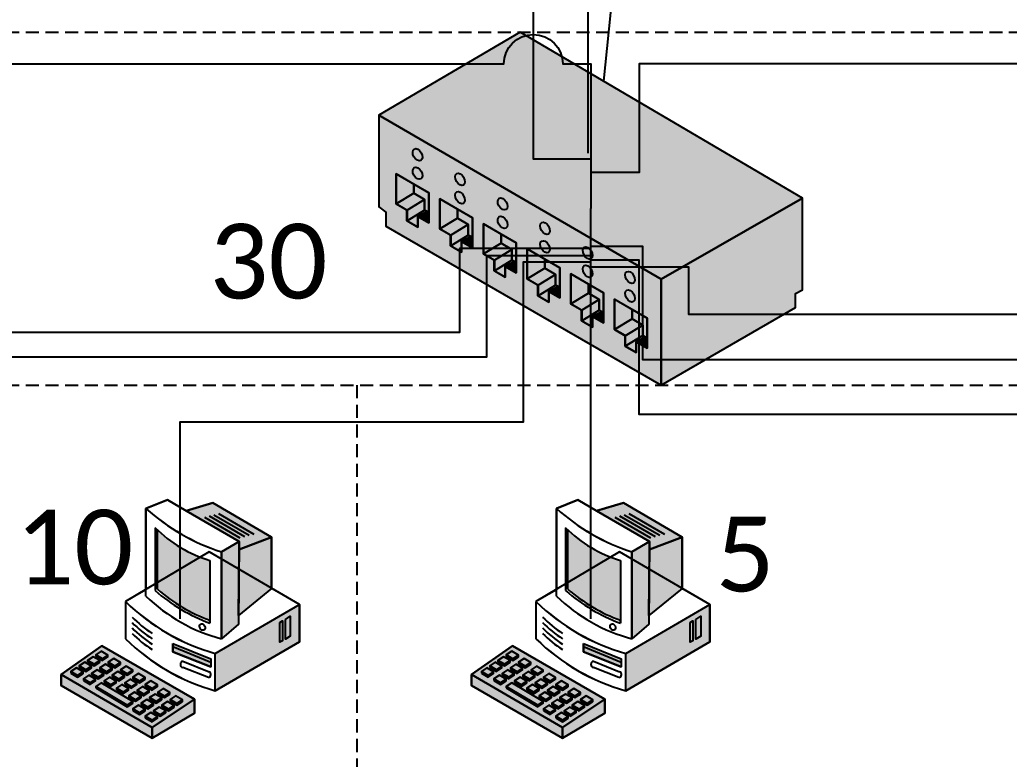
# Model space of a CAD drawing. Extents: x 1 to 296, y 20 to 201.
# Drawn here: x 190.46 to 218.48, y 134.4 to 155.35 of the extents above; entities that cross this region are included whole.
import ezdxf

# ---------------------------------------------------------------- set-up
doc = ezdxf.new("R2010")
doc.units = 0
doc.header["$LTSCALE"] = 2.97
doc.header["$MEASUREMENT"] = 0
doc.linetypes.add('HIDDEN2', pattern=[0.1875, 0.125, -0.0625])
doc.layers.get('0').update_dxf_attribs({"linetype": 'CONTINUOUS'})
doc.layers.add('CALLOUT', color=7, linetype='CONTINUOUS')
doc.layers.add('CONNECTOR', color=7, linetype='CONTINUOUS')
doc.styles.get("Standard").update_dxf_attribs({"font": 'txt.shx'})

msp = doc.modelspace()

# ---------------------------------------------------------------- hatches: boundary and pattern name
for color, points in [(6, [(208.625, 145), (212.425, 147.2), (212.425, 147.6), (212.625, 147.7), (212.625, 150.3), (204.625, 155), (200.625, 152.65), (200.625, 150.05), (200.825, 149.9), (200.825, 149.5)]), (7, [(200.625, 152.65), (208.625, 148), (212.625, 150.3), (204.625, 155)]), (7, [(200.625, 150.05), (200.825, 149.9), (200.825, 149.5), (208.625, 145), (208.625, 148), (200.625, 152.65)]), (7, [(201.115, 150.134), (201.613, 150.436), (201.616, 150.696), (201.115, 150.984)]), (7, [(201.616, 150.696), (201.613, 150.436), (201.922, 150.258), (201.922, 149.958), (202.041, 149.889), (202.041, 150.449)]), (7, [(201.424, 149.956), (201.922, 150.258), (201.613, 150.436), (201.115, 150.134)]), (7, [(201.424, 149.656), (201.922, 149.958), (201.922, 150.258), (201.424, 149.956)]), (7, [(202.352, 149.425), (202.85, 149.728), (202.853, 149.988), (202.352, 150.275)]), (7, [(208.625, 145), (212.425, 147.2), (212.425, 147.6), (212.625, 147.7), (212.625, 150.3), (208.625, 148)]), (7, [(201.732, 149.478), (201.732, 149.778), (201.996, 149.916), (201.922, 149.958), (201.424, 149.656)]), (7, [(202.041, 149.599), (202.041, 149.889), (201.996, 149.916), (201.732, 149.778)]), (7, [(202.853, 149.988), (202.85, 149.728), (203.159, 149.549), (203.159, 149.249), (203.278, 149.18), (203.278, 149.741)]), (7, [(202.66, 149.247), (203.159, 149.549), (202.85, 149.728), (202.352, 149.425)]), (7, [(202.66, 148.947), (203.159, 149.249), (203.159, 149.549), (202.66, 149.247)]), (7, [(203.589, 148.717), (204.087, 149.019), (204.09, 149.279), (203.589, 149.567)]), (7, [(202.969, 148.769), (202.969, 149.069), (203.233, 149.208), (203.159, 149.249), (202.66, 148.947)]), (7, [(203.278, 148.891), (203.278, 149.18), (203.233, 149.208), (202.969, 149.069)]), (7, [(204.09, 149.279), (204.087, 149.019), (204.395, 148.841), (204.395, 148.541), (204.515, 148.472), (204.515, 149.032)]), (7, [(203.897, 148.538), (204.395, 148.841), (204.087, 149.019), (203.589, 148.717)]), (7, [(203.897, 148.238), (204.395, 148.541), (204.395, 148.841), (203.897, 148.538)]), (7, [(204.825, 148.008), (205.324, 148.31), (205.327, 148.57), (204.825, 148.858)]), (7, [(204.206, 148.06), (204.206, 148.36), (204.47, 148.499), (204.395, 148.541), (203.897, 148.238)]), (7, [(205.327, 148.57), (205.324, 148.31), (205.632, 148.132), (205.632, 147.832), (205.752, 147.763), (205.752, 148.323)]), (7, [(204.515, 148.182), (204.515, 148.472), (204.47, 148.499), (204.206, 148.36)]), (7, [(205.134, 147.83), (205.632, 148.132), (205.324, 148.31), (204.825, 148.008)]), (7, [(205.134, 147.53), (205.632, 147.832), (205.632, 148.132), (205.134, 147.83)]), (7, [(206.062, 147.299), (206.56, 147.601), (206.564, 147.861), (206.062, 148.149)]), (7, [(205.443, 147.351), (205.443, 147.651), (205.707, 147.79), (205.632, 147.832), (205.134, 147.53)]), (7, [(205.752, 147.473), (205.752, 147.763), (205.707, 147.79), (205.443, 147.651)]), (7, [(206.564, 147.861), (206.56, 147.601), (206.869, 147.423), (206.869, 147.123), (206.989, 147.054), (206.989, 147.614)]), (7, [(206.371, 147.121), (206.869, 147.423), (206.56, 147.601), (206.062, 147.299)]), (7, [(206.371, 146.821), (206.869, 147.123), (206.869, 147.423), (206.371, 147.121)]), (7, [(207.297, 146.579), (207.795, 146.881), (207.799, 147.141), (207.297, 147.429)]), (7, [(206.68, 146.643), (206.68, 146.943), (206.944, 147.081), (206.869, 147.123), (206.371, 146.821)]), (7, [(207.799, 147.141), (207.795, 146.881), (208.104, 146.703), (208.104, 146.403), (208.224, 146.334), (208.224, 146.894)]), (7, [(206.989, 146.764), (206.989, 147.054), (206.944, 147.081), (206.68, 146.943)]), (7, [(207.606, 146.401), (208.104, 146.703), (207.795, 146.881), (207.297, 146.579)]), (7, [(207.606, 146.101), (208.104, 146.403), (208.104, 146.703), (207.606, 146.401)]), (7, [(207.915, 145.923), (207.915, 146.223), (208.179, 146.361), (208.104, 146.403), (207.606, 146.101)]), (7, [(208.224, 146.044), (208.224, 146.334), (208.179, 146.361), (207.915, 146.223)]), (7, [(196.667, 140.339), (196.669, 140.57), (195.164, 141.442), (195.928, 141.662), (197.589, 140.695)]), (7, [(208.292, 140.339), (208.294, 140.57), (206.789, 141.442), (207.553, 141.662), (209.214, 140.695)]), (7, [(196.667, 140.339), (197.589, 140.695), (197.589, 139.243), (196.649, 138.474)]), (7, [(208.292, 140.339), (209.214, 140.695), (209.214, 139.243), (208.274, 138.474)]), (7, [(196.169, 137.814), (196.169, 140.277), (196.669, 140.57), (196.649, 138.232)]), (7, [(207.794, 137.814), (207.794, 140.277), (208.294, 140.57), (208.274, 138.232)]), (7, [(195.994, 137.398), (198.375, 138.782), (198.375, 137.726), (195.994, 136.341)]), (7, [(207.619, 137.398), (210, 138.782), (210, 137.726), (207.619, 136.341)]), (7, [(191.625, 136.803), (192.783, 137.616), (195.404, 136.099), (194.203, 135.305)]), (253, [(194.792, 137.682), (195.863, 137.243), (195.863, 137.023), (194.792, 137.441)]), (7, [(203.25, 136.803), (204.408, 137.616), (207.029, 136.099), (205.828, 135.305)]), (253, [(206.417, 137.682), (207.488, 137.243), (207.488, 137.023), (206.417, 137.441)]), (7, [(191.625, 136.803), (194.203, 135.305), (194.203, 135), (191.625, 136.495)]), (7, [(203.25, 136.803), (205.828, 135.305), (205.828, 135), (203.25, 136.495)]), (7, [(194.203, 135), (194.203, 135.305), (195.404, 136.099), (195.404, 135.704)]), (7, [(205.828, 135), (205.828, 135.305), (207.029, 136.099), (207.029, 135.704)])]:
    msp.add_hatch(color=color).paths.add_polyline_path(points)
h = msp.add_hatch(color=7)
edge = h.paths.add_edge_path()
edge.add_line((194.356, 139.219), (194.356, 140.893))
edge.add_line((194.356, 140.893), (194.29, 140.958))
edge.add_ellipse((196.93, 143.669), major_axis=(0.032, -3.796), ratio=0.993528, start_angle=315.0949, end_angle=342.7363)
edge.add_line((195.841, 140.035), (195.841, 138.258))
edge.add_line((195.841, 138.258), (195.841, 138.337))
edge.add_ellipse((197.479, 142.841), major_axis=(-0.122, -4.794), ratio=0.993528, start_angle=320.5053, end_angle=341.3574, ccw=False)
h = msp.add_hatch(color=7)
edge = h.paths.add_edge_path()
edge.add_line((205.981, 139.219), (205.981, 140.893))
edge.add_line((205.981, 140.893), (205.915, 140.958))
edge.add_ellipse((208.555, 143.669), major_axis=(0.032, -3.796), ratio=0.993528, start_angle=315.0949, end_angle=342.7363)
edge.add_line((207.466, 140.035), (207.466, 138.258))
edge.add_line((207.466, 138.258), (207.466, 138.337))
edge.add_ellipse((209.104, 142.841), major_axis=(-0.122, -4.794), ratio=0.993528, start_angle=320.5053, end_angle=341.3574, ccw=False)
h = msp.add_hatch(color=251)
h.paths.add_polyline_path([(197.982, 138.364), (198.118, 138.45), (198.118, 137.888), (197.982, 137.802)])
h.paths.add_polyline_path([(197.819, 138.276), (197.894, 138.32), (197.894, 137.758), (197.819, 137.714)])
h = msp.add_hatch(color=251)
h.paths.add_polyline_path([(209.607, 138.364), (209.743, 138.45), (209.743, 137.888), (209.607, 137.802)])
h.paths.add_polyline_path([(209.444, 138.276), (209.519, 138.32), (209.519, 137.758), (209.444, 137.714)])
h = msp.add_hatch(color=252)
h.paths.add_polyline_path([(192.608, 137.316), (192.797, 137.203), (192.797, 137.248), (192.608, 137.361)])
h.paths.add_polyline_path([(192.959, 137.104), (193.148, 136.992), (193.148, 137.037), (192.959, 137.149)])
h.paths.add_polyline_path([(193.31, 136.893), (193.499, 136.78), (193.499, 136.825), (193.31, 136.938)])
h.paths.add_polyline_path([(193.661, 136.681), (193.85, 136.569), (193.85, 136.614), (193.661, 136.726)])
h.paths.add_polyline_path([(194.012, 136.47), (194.201, 136.357), (194.201, 136.402), (194.012, 136.515)])
h.paths.add_polyline_path([(194.363, 136.258), (194.552, 136.146), (194.552, 136.191), (194.363, 136.303)])
h.paths.add_polyline_path([(192.797, 137.248), (192.797, 137.203), (192.954, 137.307), (192.954, 137.352)])
h.paths.add_polyline_path([(193.148, 137.037), (193.148, 136.992), (193.305, 137.095), (193.305, 137.14)])
h.paths.add_polyline_path([(193.499, 136.825), (193.499, 136.78), (193.656, 136.884), (193.656, 136.929)])
h.paths.add_polyline_path([(193.85, 136.614), (193.85, 136.569), (194.007, 136.672), (194.007, 136.717)])
h.paths.add_polyline_path([(194.201, 136.402), (194.201, 136.357), (194.358, 136.461), (194.358, 136.506)])
h.paths.add_polyline_path([(194.552, 136.191), (194.552, 136.146), (194.709, 136.249), (194.709, 136.294)])
h.paths.add_polyline_path([(194.714, 136.047), (194.903, 135.934), (194.903, 135.979), (194.714, 136.092)])
h.paths.add_polyline_path([(194.903, 135.979), (194.903, 135.934), (195.06, 136.038), (195.06, 136.083)])
h.paths.add_polyline_path([(192.374, 137.158), (192.563, 137.046), (192.563, 137.091), (192.374, 137.203)])
h.paths.add_polyline_path([(192.725, 136.947), (192.914, 136.834), (192.914, 136.879), (192.725, 136.992)])
h.paths.add_polyline_path([(193.076, 136.735), (193.265, 136.623), (193.265, 136.668), (193.076, 136.78)])
h.paths.add_polyline_path([(193.427, 136.524), (193.616, 136.411), (193.616, 136.456), (193.427, 136.569)])
h.paths.add_polyline_path([(193.778, 136.312), (193.967, 136.2), (193.967, 136.245), (193.778, 136.357)])
h.paths.add_polyline_path([(194.129, 136.101), (194.318, 135.988), (194.318, 136.033), (194.129, 136.146)])
h.paths.add_polyline_path([(192.563, 137.091), (192.563, 137.046), (192.72, 137.149), (192.72, 137.194)])
h.paths.add_polyline_path([(192.914, 136.879), (192.914, 136.834), (193.071, 136.938), (193.071, 136.983)])
h.paths.add_polyline_path([(193.265, 136.668), (193.265, 136.623), (193.422, 136.726), (193.422, 136.771)])
h.paths.add_polyline_path([(193.616, 136.456), (193.616, 136.411), (193.773, 136.515), (193.773, 136.56)])
h.paths.add_polyline_path([(193.967, 136.245), (193.967, 136.2), (194.124, 136.303), (194.124, 136.348)])
h.paths.add_polyline_path([(194.318, 136.033), (194.318, 135.988), (194.475, 136.092), (194.475, 136.137)])
h.paths.add_polyline_path([(194.48, 135.889), (194.669, 135.777), (194.669, 135.822), (194.48, 135.934)])
h.paths.add_polyline_path([(194.669, 135.822), (194.669, 135.777), (194.826, 135.88), (194.826, 135.925)])
h.paths.add_polyline_path([(192.14, 137.001), (192.329, 136.888), (192.329, 136.933), (192.14, 137.046)])
h.paths.add_polyline_path([(192.491, 136.789), (192.68, 136.677), (192.68, 136.722), (192.491, 136.834)])
h.paths.add_polyline_path([(192.842, 136.578), (193.031, 136.465), (193.031, 136.51), (192.842, 136.623)])
h.paths.add_polyline_path([(193.193, 136.366), (193.382, 136.254), (193.382, 136.299), (193.193, 136.411)])
h.paths.add_polyline_path([(193.544, 136.155), (193.733, 136.042), (193.733, 136.087), (193.544, 136.2)])
h.paths.add_polyline_path([(193.895, 135.943), (194.084, 135.831), (194.084, 135.876), (193.895, 135.988)])
h.paths.add_polyline_path([(192.329, 136.933), (192.329, 136.888), (192.486, 136.992), (192.486, 137.037)])
h.paths.add_polyline_path([(192.68, 136.722), (192.68, 136.677), (192.837, 136.78), (192.837, 136.825)])
h.paths.add_polyline_path([(193.031, 136.51), (193.031, 136.465), (193.188, 136.569), (193.188, 136.614)])
h.paths.add_polyline_path([(193.382, 136.299), (193.382, 136.254), (193.539, 136.357), (193.539, 136.402)])
h.paths.add_polyline_path([(193.733, 136.087), (193.733, 136.042), (193.89, 136.146), (193.89, 136.191)])
h.paths.add_polyline_path([(194.084, 135.876), (194.084, 135.831), (194.241, 135.934), (194.241, 135.979)])
h.paths.add_polyline_path([(194.246, 135.732), (194.435, 135.619), (194.435, 135.664), (194.246, 135.777)])
h.paths.add_polyline_path([(194.435, 135.664), (194.435, 135.619), (194.592, 135.723), (194.592, 135.768)])
h.paths.add_polyline_path([(191.906, 136.843), (192.095, 136.731), (192.095, 136.776), (191.906, 136.888)])
h.paths.add_polyline_path([(192.257, 136.632), (192.446, 136.519), (192.446, 136.564), (192.257, 136.677)])
h.paths.add_polyline_path([(192.608, 136.42), (193.499, 135.885), (193.499, 135.93), (192.608, 136.465)])
h.paths.add_polyline_path([(193.661, 135.786), (193.85, 135.673), (193.85, 135.718), (193.661, 135.831)])
h.paths.add_polyline_path([(192.095, 136.776), (192.095, 136.731), (192.252, 136.834), (192.252, 136.879)])
h.paths.add_polyline_path([(192.446, 136.564), (192.446, 136.519), (192.603, 136.623), (192.603, 136.668)])
h.paths.add_polyline_path([(193.499, 135.93), (193.499, 135.885), (193.656, 135.988), (193.656, 136.033)])
h.paths.add_polyline_path([(193.85, 135.718), (193.85, 135.673), (194.007, 135.777), (194.007, 135.822)])
h.paths.add_polyline_path([(194.012, 135.574), (194.201, 135.462), (194.201, 135.507), (194.012, 135.619)])
h.paths.add_polyline_path([(194.201, 135.507), (194.201, 135.462), (194.358, 135.565), (194.358, 135.61)])
h = msp.add_hatch(color=252)
h.paths.add_polyline_path([(204.233, 137.316), (204.422, 137.203), (204.422, 137.248), (204.233, 137.361)])
h.paths.add_polyline_path([(204.584, 137.104), (204.773, 136.992), (204.773, 137.037), (204.584, 137.149)])
h.paths.add_polyline_path([(204.935, 136.893), (205.124, 136.78), (205.124, 136.825), (204.935, 136.938)])
h.paths.add_polyline_path([(205.286, 136.681), (205.475, 136.569), (205.475, 136.614), (205.286, 136.726)])
h.paths.add_polyline_path([(205.637, 136.47), (205.826, 136.357), (205.826, 136.402), (205.637, 136.515)])
h.paths.add_polyline_path([(205.988, 136.258), (206.177, 136.146), (206.177, 136.191), (205.988, 136.303)])
h.paths.add_polyline_path([(204.422, 137.248), (204.422, 137.203), (204.579, 137.307), (204.579, 137.352)])
h.paths.add_polyline_path([(204.773, 137.037), (204.773, 136.992), (204.93, 137.095), (204.93, 137.14)])
h.paths.add_polyline_path([(205.124, 136.825), (205.124, 136.78), (205.281, 136.884), (205.281, 136.929)])
h.paths.add_polyline_path([(205.475, 136.614), (205.475, 136.569), (205.632, 136.672), (205.632, 136.717)])
h.paths.add_polyline_path([(205.826, 136.402), (205.826, 136.357), (205.983, 136.461), (205.983, 136.506)])
h.paths.add_polyline_path([(206.177, 136.191), (206.177, 136.146), (206.334, 136.249), (206.334, 136.294)])
h.paths.add_polyline_path([(206.339, 136.047), (206.528, 135.934), (206.528, 135.979), (206.339, 136.092)])
h.paths.add_polyline_path([(206.528, 135.979), (206.528, 135.934), (206.685, 136.038), (206.685, 136.083)])
h.paths.add_polyline_path([(203.999, 137.158), (204.188, 137.046), (204.188, 137.091), (203.999, 137.203)])
h.paths.add_polyline_path([(204.35, 136.947), (204.539, 136.834), (204.539, 136.879), (204.35, 136.992)])
h.paths.add_polyline_path([(204.701, 136.735), (204.89, 136.623), (204.89, 136.668), (204.701, 136.78)])
h.paths.add_polyline_path([(205.052, 136.524), (205.241, 136.411), (205.241, 136.456), (205.052, 136.569)])
h.paths.add_polyline_path([(205.403, 136.312), (205.592, 136.2), (205.592, 136.245), (205.403, 136.357)])
h.paths.add_polyline_path([(205.754, 136.101), (205.943, 135.988), (205.943, 136.033), (205.754, 136.146)])
h.paths.add_polyline_path([(204.188, 137.091), (204.188, 137.046), (204.345, 137.149), (204.345, 137.194)])
h.paths.add_polyline_path([(204.539, 136.879), (204.539, 136.834), (204.696, 136.938), (204.696, 136.983)])
h.paths.add_polyline_path([(204.89, 136.668), (204.89, 136.623), (205.047, 136.726), (205.047, 136.771)])
h.paths.add_polyline_path([(205.241, 136.456), (205.241, 136.411), (205.398, 136.515), (205.398, 136.56)])
h.paths.add_polyline_path([(205.592, 136.245), (205.592, 136.2), (205.749, 136.303), (205.749, 136.348)])
h.paths.add_polyline_path([(205.943, 136.033), (205.943, 135.988), (206.1, 136.092), (206.1, 136.137)])
h.paths.add_polyline_path([(206.105, 135.889), (206.294, 135.777), (206.294, 135.822), (206.105, 135.934)])
h.paths.add_polyline_path([(206.294, 135.822), (206.294, 135.777), (206.451, 135.88), (206.451, 135.925)])
h.paths.add_polyline_path([(203.765, 137.001), (203.954, 136.888), (203.954, 136.933), (203.765, 137.046)])
h.paths.add_polyline_path([(204.116, 136.789), (204.305, 136.677), (204.305, 136.722), (204.116, 136.834)])
h.paths.add_polyline_path([(204.467, 136.578), (204.656, 136.465), (204.656, 136.51), (204.467, 136.623)])
h.paths.add_polyline_path([(204.818, 136.366), (205.007, 136.254), (205.007, 136.299), (204.818, 136.411)])
h.paths.add_polyline_path([(205.169, 136.155), (205.358, 136.042), (205.358, 136.087), (205.169, 136.2)])
h.paths.add_polyline_path([(205.52, 135.943), (205.709, 135.831), (205.709, 135.876), (205.52, 135.988)])
h.paths.add_polyline_path([(203.954, 136.933), (203.954, 136.888), (204.111, 136.992), (204.111, 137.037)])
h.paths.add_polyline_path([(204.305, 136.722), (204.305, 136.677), (204.462, 136.78), (204.462, 136.825)])
h.paths.add_polyline_path([(204.656, 136.51), (204.656, 136.465), (204.813, 136.569), (204.813, 136.614)])
h.paths.add_polyline_path([(205.007, 136.299), (205.007, 136.254), (205.164, 136.357), (205.164, 136.402)])
h.paths.add_polyline_path([(205.358, 136.087), (205.358, 136.042), (205.515, 136.146), (205.515, 136.191)])
h.paths.add_polyline_path([(205.709, 135.876), (205.709, 135.831), (205.866, 135.934), (205.866, 135.979)])
h.paths.add_polyline_path([(205.871, 135.732), (206.06, 135.619), (206.06, 135.664), (205.871, 135.777)])
h.paths.add_polyline_path([(206.06, 135.664), (206.06, 135.619), (206.217, 135.723), (206.217, 135.768)])
h.paths.add_polyline_path([(203.531, 136.843), (203.72, 136.731), (203.72, 136.776), (203.531, 136.888)])
h.paths.add_polyline_path([(203.882, 136.632), (204.071, 136.519), (204.071, 136.564), (203.882, 136.677)])
h.paths.add_polyline_path([(204.233, 136.42), (205.124, 135.885), (205.124, 135.93), (204.233, 136.465)])
h.paths.add_polyline_path([(205.286, 135.786), (205.475, 135.673), (205.475, 135.718), (205.286, 135.831)])
h.paths.add_polyline_path([(203.72, 136.776), (203.72, 136.731), (203.877, 136.834), (203.877, 136.879)])
h.paths.add_polyline_path([(204.071, 136.564), (204.071, 136.519), (204.228, 136.623), (204.228, 136.668)])
h.paths.add_polyline_path([(205.124, 135.93), (205.124, 135.885), (205.281, 135.988), (205.281, 136.033)])
h.paths.add_polyline_path([(205.475, 135.718), (205.475, 135.673), (205.632, 135.777), (205.632, 135.822)])
h.paths.add_polyline_path([(205.637, 135.574), (205.826, 135.462), (205.826, 135.507), (205.637, 135.619)])
h.paths.add_polyline_path([(205.826, 135.507), (205.826, 135.462), (205.983, 135.565), (205.983, 135.61)])

# ---------------------------------------------------------------- linework, layer by layer
at = {"color": 7, "linetype": 'HIDDEN2'}
for p, q in [((160, 155), (280, 155)), ((160, 145), (280, 145)), ((200, 145), (200, 110))]:
    msp.add_line(p, q, dxfattribs=at)
at = {"color": 7, "linetype": 'CONTINUOUS'}
for p, q in [((194.64, 141.75), (194.028, 141.508)), ((194.028, 141.508), (194.64, 141.75)), ((194.64, 141.75), (194.028, 141.508)), ((195.164, 141.442), (194.64, 141.75)), ((194.64, 141.75), (195.165, 141.442)), ((195.164, 141.442), (194.64, 141.75)), ((195.928, 141.662), (195.164, 141.442)), ((195.928, 141.662), (195.164, 141.442)), ((197.589, 140.695), (195.928, 141.662)), ((197.589, 140.695), (195.928, 141.662)), ((206.265, 141.75), (205.653, 141.508)), ((205.653, 141.508), (206.265, 141.75)), ((206.265, 141.75), (205.653, 141.508)), ((206.789, 141.442), (206.265, 141.75)), ((206.265, 141.75), (206.79, 141.442)), ((206.789, 141.442), (206.265, 141.75)), ((207.553, 141.662), (206.789, 141.442)), ((207.553, 141.662), (206.789, 141.442)), ((209.214, 140.695), (207.553, 141.662)), ((209.214, 140.695), (207.553, 141.662)), ((194.028, 141.508), (194.028, 139.213)), ((194.028, 139.024), (194.028, 141.508)), ((194.028, 141.508), (194.028, 139.2)), ((195.165, 141.442), (196.669, 140.569)), ((195.688, 141.257), (196.693, 140.673)), ((195.819, 141.293), (196.824, 140.709)), ((195.95, 141.33), (196.955, 140.746)), ((196.081, 141.366), (197.086, 140.782)), ((205.653, 141.508), (205.653, 139.213)), ((205.653, 139.024), (205.653, 141.508)), ((205.653, 141.508), (205.653, 139.2)), ((206.79, 141.442), (208.294, 140.569)), ((207.313, 141.257), (208.318, 140.673)), ((207.444, 141.293), (208.449, 140.709)), ((207.575, 141.33), (208.58, 140.746)), ((207.706, 141.366), (208.711, 140.782)), ((194.29, 140.958), (194.29, 139.178)), ((194.356, 140.893), (194.29, 140.958)), ((205.915, 140.958), (205.915, 139.178)), ((205.981, 140.893), (205.915, 140.958)), ((194.356, 139.219), (194.356, 140.893)), ((197.589, 139.243), (197.589, 140.695)), ((197.589, 139.243), (197.589, 140.695)), ((205.981, 139.219), (205.981, 140.893)), ((209.214, 139.243), (209.214, 140.695)), ((209.214, 139.243), (209.214, 140.695)), ((196.669, 140.569), (196.169, 140.277)), ((208.294, 140.569), (207.794, 140.277)), ((195.819, 140.277), (193.449, 138.87)), ((198.375, 138.782), (195.819, 140.277)), ((196.169, 140.277), (196.169, 137.814)), ((207.444, 140.277), (205.074, 138.87)), ((210, 138.782), (207.444, 140.277)), ((207.794, 140.277), (207.794, 137.814)), ((195.841, 140.035), (195.841, 138.258)), ((207.466, 140.035), (207.466, 138.258)), ((194.028, 139.213), (193.449, 138.87)), ((194.028, 139.2), (193.449, 138.87)), ((198.375, 138.782), (197.589, 139.243)), ((198.375, 138.782), (197.589, 139.243)), ((205.653, 139.213), (205.074, 138.87)), ((205.653, 139.2), (205.074, 138.87)), ((210, 138.782), (209.214, 139.243)), ((210, 138.782), (209.214, 139.243)), ((193.449, 138.87), (193.449, 137.814)), ((193.449, 138.87), (193.449, 137.814)), ((193.449, 138.87), (193.449, 137.814)), ((195.994, 137.398), (198.375, 138.782)), ((198.375, 137.726), (198.375, 138.782)), ((198.375, 137.726), (198.375, 138.782)), ((205.074, 138.87), (205.074, 137.814)), ((205.074, 138.87), (205.074, 137.814)), ((205.074, 138.87), (205.074, 137.814)), ((207.619, 137.398), (210, 138.782)), ((210, 137.726), (210, 138.782)), ((210, 137.726), (210, 138.782)), ((195.841, 138.258), (195.841, 138.337)), ((207.466, 138.258), (207.466, 138.337)), ((194.792, 137.594), (195.863, 137.155)), ((195.994, 136.341), (198.375, 137.726)), ((195.994, 136.341), (198.375, 137.726)), ((206.417, 137.594), (207.488, 137.155)), ((207.619, 136.341), (210, 137.726)), ((207.619, 136.341), (210, 137.726)), ((195.994, 136.341), (195.994, 137.398)), ((207.619, 136.341), (207.619, 137.398)), ((195.076, 137.177), (195.819, 136.88)), ((206.701, 137.177), (207.444, 136.88)), ((195.797, 136.715), (195.076, 137.001)), ((207.422, 136.715), (206.701, 137.001))]:
    msp.add_line(p, q, dxfattribs=at)
at = {"color": 165, "linetype": 'CONTINUOUS'}
msp.add_lwpolyline([(208.625, 145), (212.425, 147.2), (212.425, 147.6), (212.625, 147.7), (212.625, 150.3), (204.625, 155), (200.625, 152.65), (200.625, 150.05), (200.825, 149.9), (200.825, 149.5)], close=True, dxfattribs=at)
at = {"color": 7, "linetype": 'CONTINUOUS'}
for points in [[(200.625, 152.65), (208.625, 148), (212.625, 150.3), (204.625, 155)], [(200.625, 152.65), (200.625, 150.05), (200.825, 149.9), (200.825, 149.5), (208.625, 145), (212.425, 147.2), (212.425, 147.6), (212.625, 147.7), (212.625, 150.3), (204.625, 155)], [(200.625, 150.05), (200.825, 149.9), (200.825, 149.5), (208.625, 145), (208.625, 148), (200.625, 152.65)], [(202.039, 150.451), (202.039, 149.601), (201.731, 149.78), (201.731, 149.48), (201.422, 149.658), (201.422, 149.958), (201.113, 150.136), (201.113, 150.986)], [(201.115, 150.134), (201.613, 150.436), (201.616, 150.696), (201.115, 150.984)], [(201.616, 150.696), (201.613, 150.436), (201.922, 150.258), (201.922, 149.958), (202.041, 149.889), (202.041, 150.449)], [(201.424, 149.956), (201.922, 150.258), (201.613, 150.436), (201.115, 150.134)], [(201.424, 149.656), (201.922, 149.958), (201.922, 150.258), (201.424, 149.956)], [(203.276, 149.743), (203.276, 148.893), (202.967, 149.071), (202.967, 148.771), (202.659, 148.949), (202.659, 149.249), (202.35, 149.428), (202.35, 150.278)], [(202.352, 149.425), (202.85, 149.728), (202.853, 149.988), (202.352, 150.275)], [(208.625, 145), (212.425, 147.2), (212.425, 147.6), (212.625, 147.7), (212.625, 150.3), (208.625, 148)], [(201.732, 149.478), (201.732, 149.778), (201.996, 149.916), (201.922, 149.958), (201.424, 149.656)], [(202.041, 149.599), (202.041, 149.889), (201.996, 149.916), (201.732, 149.778)], [(202.853, 149.988), (202.85, 149.728), (203.159, 149.549), (203.159, 149.249), (203.278, 149.18), (203.278, 149.741)], [(202.66, 149.247), (203.159, 149.549), (202.85, 149.728), (202.352, 149.425)], [(202.66, 148.947), (203.159, 149.249), (203.159, 149.549), (202.66, 149.247)], [(204.513, 149.034), (204.513, 148.184), (204.204, 148.362), (204.204, 148.062), (203.895, 148.241), (203.895, 148.541), (203.587, 148.719), (203.587, 149.569)], [(203.589, 148.717), (204.087, 149.019), (204.09, 149.279), (203.589, 149.567)], [(202.969, 148.769), (202.969, 149.069), (203.233, 149.208), (203.159, 149.249), (202.66, 148.947)], [(203.278, 148.891), (203.278, 149.18), (203.233, 149.208), (202.969, 149.069)], [(204.09, 149.279), (204.087, 149.019), (204.395, 148.841), (204.395, 148.541), (204.515, 148.472), (204.515, 149.032)], [(203.897, 148.538), (204.395, 148.841), (204.087, 149.019), (203.589, 148.717)], [(203.897, 148.238), (204.395, 148.541), (204.395, 148.841), (203.897, 148.538)], [(205.75, 148.325), (205.75, 147.475), (205.441, 147.654), (205.441, 147.354), (205.132, 147.532), (205.132, 147.832), (204.824, 148.01), (204.824, 148.86)], [(204.825, 148.008), (205.324, 148.31), (205.327, 148.57), (204.825, 148.858)], [(204.206, 148.06), (204.206, 148.36), (204.47, 148.499), (204.395, 148.541), (203.897, 148.238)], [(205.327, 148.57), (205.324, 148.31), (205.632, 148.132), (205.632, 147.832), (205.752, 147.763), (205.752, 148.323)], [(204.515, 148.182), (204.515, 148.472), (204.47, 148.499), (204.206, 148.36)], [(205.134, 147.83), (205.632, 148.132), (205.324, 148.31), (204.825, 148.008)], [(205.134, 147.53), (205.632, 147.832), (205.632, 148.132), (205.134, 147.83)], [(206.987, 147.617), (206.987, 146.767), (206.678, 146.945), (206.678, 146.645), (206.369, 146.823), (206.369, 147.123), (206.06, 147.301), (206.06, 148.151)], [(206.062, 147.299), (206.56, 147.601), (206.564, 147.861), (206.062, 148.149)], [(205.443, 147.351), (205.443, 147.651), (205.707, 147.79), (205.632, 147.832), (205.134, 147.53)], [(205.752, 147.473), (205.752, 147.763), (205.707, 147.79), (205.443, 147.651)], [(206.564, 147.861), (206.56, 147.601), (206.869, 147.423), (206.869, 147.123), (206.989, 147.054), (206.989, 147.614)], [(206.371, 147.121), (206.869, 147.423), (206.56, 147.601), (206.062, 147.299)], [(206.371, 146.821), (206.869, 147.123), (206.869, 147.423), (206.371, 147.121)], [(208.222, 146.897), (208.222, 146.047), (207.913, 146.225), (207.913, 145.925), (207.604, 146.103), (207.604, 146.403), (207.295, 146.581), (207.295, 147.431)], [(207.297, 146.579), (207.795, 146.881), (207.799, 147.141), (207.297, 147.429)], [(206.68, 146.643), (206.68, 146.943), (206.944, 147.081), (206.869, 147.123), (206.371, 146.821)], [(207.799, 147.141), (207.795, 146.881), (208.104, 146.703), (208.104, 146.403), (208.224, 146.334), (208.224, 146.894)], [(206.989, 146.764), (206.989, 147.054), (206.944, 147.081), (206.68, 146.943)], [(207.606, 146.401), (208.104, 146.703), (207.795, 146.881), (207.297, 146.579)], [(207.606, 146.101), (208.104, 146.403), (208.104, 146.703), (207.606, 146.401)], [(207.915, 145.923), (207.915, 146.223), (208.179, 146.361), (208.104, 146.403), (207.606, 146.101)], [(208.224, 146.044), (208.224, 146.334), (208.179, 146.361), (207.915, 146.223)], [(196.667, 140.339), (196.669, 140.57), (195.164, 141.442), (195.928, 141.662), (197.589, 140.695)], [(208.292, 140.339), (208.294, 140.57), (206.789, 141.442), (207.553, 141.662), (209.214, 140.695)], [(196.667, 140.339), (197.589, 140.695), (197.589, 139.243), (196.649, 138.474)], [(208.292, 140.339), (209.214, 140.695), (209.214, 139.243), (208.274, 138.474)], [(196.169, 137.814), (196.169, 140.277), (196.669, 140.57), (196.649, 138.232)], [(207.794, 137.814), (207.794, 140.277), (208.294, 140.57), (208.274, 138.232)], [(195.994, 137.398), (198.375, 138.782), (198.375, 137.726), (195.994, 136.341)], [(207.619, 137.398), (210, 138.782), (210, 137.726), (207.619, 136.341)], [(191.625, 136.803), (191.625, 136.495), (194.203, 135), (195.404, 135.704), (195.404, 136.099), (192.783, 137.616)], [(191.625, 136.803), (192.783, 137.616), (195.404, 136.099), (194.203, 135.305)], [(191.625, 136.803), (192.783, 137.616), (195.404, 136.099), (195.404, 135.704), (194.203, 135), (191.625, 136.495)], [(194.792, 137.682), (195.863, 137.243), (195.863, 137.023), (194.792, 137.441)], [(203.25, 136.803), (203.25, 136.495), (205.828, 135), (207.029, 135.704), (207.029, 136.099), (204.408, 137.616)], [(203.25, 136.803), (204.408, 137.616), (207.029, 136.099), (205.828, 135.305)], [(203.25, 136.803), (204.408, 137.616), (207.029, 136.099), (207.029, 135.704), (205.828, 135), (203.25, 136.495)], [(206.417, 137.682), (207.488, 137.243), (207.488, 137.023), (206.417, 137.441)], [(192.608, 137.316), (192.797, 137.203), (192.797, 137.248), (192.608, 137.361)], [(192.797, 137.248), (192.797, 137.203), (192.954, 137.307), (192.954, 137.352)], [(204.233, 137.316), (204.422, 137.203), (204.422, 137.248), (204.233, 137.361)], [(204.422, 137.248), (204.422, 137.203), (204.579, 137.307), (204.579, 137.352)], [(192.14, 137.001), (192.329, 136.888), (192.329, 136.933), (192.14, 137.046)], [(192.329, 136.933), (192.329, 136.888), (192.486, 136.992), (192.486, 137.037)], [(192.374, 137.158), (192.563, 137.046), (192.563, 137.091), (192.374, 137.203)], [(192.563, 137.091), (192.563, 137.046), (192.72, 137.149), (192.72, 137.194)], [(192.959, 137.104), (193.148, 136.992), (193.148, 137.037), (192.959, 137.149)], [(193.148, 137.037), (193.148, 136.992), (193.305, 137.095), (193.305, 137.14)], [(203.765, 137.001), (203.954, 136.888), (203.954, 136.933), (203.765, 137.046)], [(203.954, 136.933), (203.954, 136.888), (204.111, 136.992), (204.111, 137.037)], [(203.999, 137.158), (204.188, 137.046), (204.188, 137.091), (203.999, 137.203)], [(204.188, 137.091), (204.188, 137.046), (204.345, 137.149), (204.345, 137.194)], [(204.584, 137.104), (204.773, 136.992), (204.773, 137.037), (204.584, 137.149)], [(204.773, 137.037), (204.773, 136.992), (204.93, 137.095), (204.93, 137.14)], [(191.625, 136.803), (194.203, 135.305), (194.203, 135), (191.625, 136.495)], [(191.906, 136.843), (192.095, 136.731), (192.095, 136.776), (191.906, 136.888)], [(192.095, 136.776), (192.095, 136.731), (192.252, 136.834), (192.252, 136.879)], [(192.491, 136.789), (192.68, 136.677), (192.68, 136.722), (192.491, 136.834)], [(192.68, 136.722), (192.68, 136.677), (192.837, 136.78), (192.837, 136.825)], [(192.725, 136.947), (192.914, 136.834), (192.914, 136.879), (192.725, 136.992)], [(192.914, 136.879), (192.914, 136.834), (193.071, 136.938), (193.071, 136.983)], [(193.076, 136.735), (193.265, 136.623), (193.265, 136.668), (193.076, 136.78)], [(193.265, 136.668), (193.265, 136.623), (193.422, 136.726), (193.422, 136.771)], [(193.31, 136.893), (193.499, 136.78), (193.499, 136.825), (193.31, 136.938)], [(193.499, 136.825), (193.499, 136.78), (193.656, 136.884), (193.656, 136.929)], [(203.25, 136.803), (205.828, 135.305), (205.828, 135), (203.25, 136.495)], [(203.531, 136.843), (203.72, 136.731), (203.72, 136.776), (203.531, 136.888)], [(203.72, 136.776), (203.72, 136.731), (203.877, 136.834), (203.877, 136.879)], [(204.116, 136.789), (204.305, 136.677), (204.305, 136.722), (204.116, 136.834)], [(204.305, 136.722), (204.305, 136.677), (204.462, 136.78), (204.462, 136.825)], [(204.35, 136.947), (204.539, 136.834), (204.539, 136.879), (204.35, 136.992)], [(204.539, 136.879), (204.539, 136.834), (204.696, 136.938), (204.696, 136.983)], [(204.701, 136.735), (204.89, 136.623), (204.89, 136.668), (204.701, 136.78)], [(204.89, 136.668), (204.89, 136.623), (205.047, 136.726), (205.047, 136.771)], [(204.935, 136.893), (205.124, 136.78), (205.124, 136.825), (204.935, 136.938)], [(205.124, 136.825), (205.124, 136.78), (205.281, 136.884), (205.281, 136.929)], [(192.257, 136.632), (192.446, 136.519), (192.446, 136.564), (192.257, 136.677)], [(192.446, 136.564), (192.446, 136.519), (192.603, 136.623), (192.603, 136.668)], [(192.608, 136.42), (193.499, 135.885), (193.499, 135.93), (192.608, 136.465)], [(192.842, 136.578), (193.031, 136.465), (193.031, 136.51), (192.842, 136.623)], [(193.031, 136.51), (193.031, 136.465), (193.188, 136.569), (193.188, 136.614)], [(193.427, 136.524), (193.616, 136.411), (193.616, 136.456), (193.427, 136.569)], [(193.616, 136.456), (193.616, 136.411), (193.773, 136.515), (193.773, 136.56)], [(193.661, 136.681), (193.85, 136.569), (193.85, 136.614), (193.661, 136.726)], [(193.85, 136.614), (193.85, 136.569), (194.007, 136.672), (194.007, 136.717)], [(194.012, 136.47), (194.201, 136.357), (194.201, 136.402), (194.012, 136.515)], [(194.201, 136.402), (194.201, 136.357), (194.358, 136.461), (194.358, 136.506)], [(203.882, 136.632), (204.071, 136.519), (204.071, 136.564), (203.882, 136.677)], [(204.071, 136.564), (204.071, 136.519), (204.228, 136.623), (204.228, 136.668)], [(204.233, 136.42), (205.124, 135.885), (205.124, 135.93), (204.233, 136.465)], [(204.467, 136.578), (204.656, 136.465), (204.656, 136.51), (204.467, 136.623)], [(204.656, 136.51), (204.656, 136.465), (204.813, 136.569), (204.813, 136.614)], [(205.052, 136.524), (205.241, 136.411), (205.241, 136.456), (205.052, 136.569)], [(205.241, 136.456), (205.241, 136.411), (205.398, 136.515), (205.398, 136.56)], [(205.286, 136.681), (205.475, 136.569), (205.475, 136.614), (205.286, 136.726)], [(205.475, 136.614), (205.475, 136.569), (205.632, 136.672), (205.632, 136.717)], [(205.637, 136.47), (205.826, 136.357), (205.826, 136.402), (205.637, 136.515)], [(205.826, 136.402), (205.826, 136.357), (205.983, 136.461), (205.983, 136.506)], [(193.193, 136.366), (193.382, 136.254), (193.382, 136.299), (193.193, 136.411)], [(193.382, 136.299), (193.382, 136.254), (193.539, 136.357), (193.539, 136.402)], [(193.544, 136.155), (193.733, 136.042), (193.733, 136.087), (193.544, 136.2)], [(193.733, 136.087), (193.733, 136.042), (193.89, 136.146), (193.89, 136.191)], [(193.778, 136.312), (193.967, 136.2), (193.967, 136.245), (193.778, 136.357)], [(193.967, 136.245), (193.967, 136.2), (194.124, 136.303), (194.124, 136.348)], [(194.363, 136.258), (194.552, 136.146), (194.552, 136.191), (194.363, 136.303)], [(194.552, 136.191), (194.552, 136.146), (194.709, 136.249), (194.709, 136.294)], [(204.818, 136.366), (205.007, 136.254), (205.007, 136.299), (204.818, 136.411)], [(205.007, 136.299), (205.007, 136.254), (205.164, 136.357), (205.164, 136.402)], [(205.169, 136.155), (205.358, 136.042), (205.358, 136.087), (205.169, 136.2)], [(205.358, 136.087), (205.358, 136.042), (205.515, 136.146), (205.515, 136.191)], [(205.403, 136.312), (205.592, 136.2), (205.592, 136.245), (205.403, 136.357)], [(205.592, 136.245), (205.592, 136.2), (205.749, 136.303), (205.749, 136.348)], [(205.988, 136.258), (206.177, 136.146), (206.177, 136.191), (205.988, 136.303)], [(206.177, 136.191), (206.177, 136.146), (206.334, 136.249), (206.334, 136.294)], [(193.499, 135.93), (193.499, 135.885), (193.656, 135.988), (193.656, 136.033)], [(193.895, 135.943), (194.084, 135.831), (194.084, 135.876), (193.895, 135.988)], [(194.084, 135.876), (194.084, 135.831), (194.241, 135.934), (194.241, 135.979)], [(194.129, 136.101), (194.318, 135.988), (194.318, 136.033), (194.129, 136.146)], [(194.203, 135), (194.203, 135.305), (195.404, 136.099), (195.404, 135.704)], [(194.318, 136.033), (194.318, 135.988), (194.475, 136.092), (194.475, 136.137)], [(194.48, 135.889), (194.669, 135.777), (194.669, 135.822), (194.48, 135.934)], [(194.669, 135.822), (194.669, 135.777), (194.826, 135.88), (194.826, 135.925)], [(194.714, 136.047), (194.903, 135.934), (194.903, 135.979), (194.714, 136.092)], [(194.903, 135.979), (194.903, 135.934), (195.06, 136.038), (195.06, 136.083)], [(205.124, 135.93), (205.124, 135.885), (205.281, 135.988), (205.281, 136.033)], [(205.52, 135.943), (205.709, 135.831), (205.709, 135.876), (205.52, 135.988)], [(205.709, 135.876), (205.709, 135.831), (205.866, 135.934), (205.866, 135.979)], [(205.754, 136.101), (205.943, 135.988), (205.943, 136.033), (205.754, 136.146)], [(205.828, 135), (205.828, 135.305), (207.029, 136.099), (207.029, 135.704)], [(205.943, 136.033), (205.943, 135.988), (206.1, 136.092), (206.1, 136.137)], [(206.105, 135.889), (206.294, 135.777), (206.294, 135.822), (206.105, 135.934)], [(206.294, 135.822), (206.294, 135.777), (206.451, 135.88), (206.451, 135.925)], [(206.339, 136.047), (206.528, 135.934), (206.528, 135.979), (206.339, 136.092)], [(206.528, 135.979), (206.528, 135.934), (206.685, 136.038), (206.685, 136.083)], [(193.661, 135.786), (193.85, 135.673), (193.85, 135.718), (193.661, 135.831)], [(193.85, 135.718), (193.85, 135.673), (194.007, 135.777), (194.007, 135.822)], [(194.246, 135.732), (194.435, 135.619), (194.435, 135.664), (194.246, 135.777)], [(194.435, 135.664), (194.435, 135.619), (194.592, 135.723), (194.592, 135.768)], [(205.286, 135.786), (205.475, 135.673), (205.475, 135.718), (205.286, 135.831)], [(205.475, 135.718), (205.475, 135.673), (205.632, 135.777), (205.632, 135.822)], [(205.871, 135.732), (206.06, 135.619), (206.06, 135.664), (205.871, 135.777)], [(206.06, 135.664), (206.06, 135.619), (206.217, 135.723), (206.217, 135.768)], [(194.012, 135.574), (194.201, 135.462), (194.201, 135.507), (194.012, 135.619)], [(194.201, 135.507), (194.201, 135.462), (194.358, 135.565), (194.358, 135.61)], [(205.637, 135.574), (205.826, 135.462), (205.826, 135.507), (205.637, 135.619)], [(205.826, 135.507), (205.826, 135.462), (205.983, 135.565), (205.983, 135.61)]]:
    msp.add_lwpolyline(points, close=True, dxfattribs=at)
at = {"color": 251, "linetype": 'CONTINUOUS'}
for points in [[(197.982, 138.364), (198.118, 138.45), (198.118, 137.888), (197.982, 137.802)], [(209.607, 138.364), (209.743, 138.45), (209.743, 137.888), (209.607, 137.802)], [(197.819, 138.276), (197.894, 138.32), (197.894, 137.758), (197.819, 137.714)], [(209.444, 138.276), (209.519, 138.32), (209.519, 137.758), (209.444, 137.714)]]:
    msp.add_lwpolyline(points, close=True, dxfattribs=at)
at = {"color": 7, "linetype": 'CONTINUOUS'}
for points in [[(194.792, 137.682), (195.863, 137.243), (195.863, 137.023)], [(194.792, 137.682), (194.792, 137.441), (195.863, 137.023)], [(206.417, 137.682), (207.488, 137.243), (207.488, 137.023)], [(206.417, 137.682), (206.417, 137.441), (207.488, 137.023)]]:
    msp.add_lwpolyline(points, dxfattribs=at)
at = {"color": 10, "linetype": 'CONTINUOUS'}
for points in [[(192.374, 137.203), (192.563, 137.091), (192.72, 137.194), (192.531, 137.307)], [(192.608, 137.361), (192.797, 137.248), (192.954, 137.352), (192.765, 137.464)], [(203.999, 137.203), (204.188, 137.091), (204.345, 137.194), (204.156, 137.307)], [(204.233, 137.361), (204.422, 137.248), (204.579, 137.352), (204.39, 137.464)], [(192.14, 137.046), (192.329, 136.933), (192.486, 137.037), (192.297, 137.149)], [(192.725, 136.992), (192.914, 136.879), (193.071, 136.983), (192.882, 137.095)], [(192.959, 137.149), (193.148, 137.037), (193.305, 137.14), (193.116, 137.253)], [(193.31, 136.938), (193.499, 136.825), (193.656, 136.929), (193.467, 137.041)], [(203.765, 137.046), (203.954, 136.933), (204.111, 137.037), (203.922, 137.149)], [(204.35, 136.992), (204.539, 136.879), (204.696, 136.983), (204.507, 137.095)], [(204.584, 137.149), (204.773, 137.037), (204.93, 137.14), (204.741, 137.253)], [(204.935, 136.938), (205.124, 136.825), (205.281, 136.929), (205.092, 137.041)], [(191.906, 136.888), (192.095, 136.776), (192.252, 136.879), (192.063, 136.992)], [(192.257, 136.677), (192.446, 136.564), (192.603, 136.668), (192.414, 136.78)], [(192.491, 136.834), (192.68, 136.722), (192.837, 136.825), (192.648, 136.938)], [(193.076, 136.78), (193.265, 136.668), (193.422, 136.771), (193.233, 136.884)], [(193.661, 136.726), (193.85, 136.614), (194.007, 136.717), (193.818, 136.83)], [(203.531, 136.888), (203.72, 136.776), (203.877, 136.879), (203.688, 136.992)], [(203.882, 136.677), (204.071, 136.564), (204.228, 136.668), (204.039, 136.78)], [(204.116, 136.834), (204.305, 136.722), (204.462, 136.825), (204.273, 136.938)], [(204.701, 136.78), (204.89, 136.668), (205.047, 136.771), (204.858, 136.884)], [(205.286, 136.726), (205.475, 136.614), (205.632, 136.717), (205.443, 136.83)], [(192.608, 136.465), (193.499, 135.93), (193.656, 136.033), (192.765, 136.569)], [(192.842, 136.623), (193.031, 136.51), (193.188, 136.614), (192.999, 136.726)], [(193.193, 136.411), (193.382, 136.299), (193.539, 136.402), (193.35, 136.515)], [(193.427, 136.569), (193.616, 136.456), (193.773, 136.56), (193.584, 136.672)], [(194.012, 136.515), (194.201, 136.402), (194.358, 136.506), (194.169, 136.618)], [(204.233, 136.465), (205.124, 135.93), (205.281, 136.033), (204.39, 136.569)], [(204.467, 136.623), (204.656, 136.51), (204.813, 136.614), (204.624, 136.726)], [(204.818, 136.411), (205.007, 136.299), (205.164, 136.402), (204.975, 136.515)], [(205.052, 136.569), (205.241, 136.456), (205.398, 136.56), (205.209, 136.672)], [(205.637, 136.515), (205.826, 136.402), (205.983, 136.506), (205.794, 136.618)], [(193.544, 136.2), (193.733, 136.087), (193.89, 136.191), (193.701, 136.303)], [(193.778, 136.357), (193.967, 136.245), (194.124, 136.348), (193.935, 136.461)], [(194.129, 136.146), (194.318, 136.033), (194.475, 136.137), (194.286, 136.249)], [(194.363, 136.303), (194.552, 136.191), (194.709, 136.294), (194.52, 136.407)], [(194.714, 136.092), (194.903, 135.979), (195.06, 136.083), (194.871, 136.195)], [(205.169, 136.2), (205.358, 136.087), (205.515, 136.191), (205.326, 136.303)], [(205.403, 136.357), (205.592, 136.245), (205.749, 136.348), (205.56, 136.461)], [(205.754, 136.146), (205.943, 136.033), (206.1, 136.137), (205.911, 136.249)], [(205.988, 136.303), (206.177, 136.191), (206.334, 136.294), (206.145, 136.407)], [(206.339, 136.092), (206.528, 135.979), (206.685, 136.083), (206.496, 136.195)], [(193.661, 135.831), (193.85, 135.718), (194.007, 135.822), (193.818, 135.934)], [(193.895, 135.988), (194.084, 135.876), (194.241, 135.979), (194.052, 136.092)], [(194.48, 135.934), (194.669, 135.822), (194.826, 135.925), (194.637, 136.038)], [(205.286, 135.831), (205.475, 135.718), (205.632, 135.822), (205.443, 135.934)], [(205.52, 135.988), (205.709, 135.876), (205.866, 135.979), (205.677, 136.092)], [(206.105, 135.934), (206.294, 135.822), (206.451, 135.925), (206.262, 136.038)], [(194.012, 135.619), (194.201, 135.507), (194.358, 135.61), (194.169, 135.723)], [(194.246, 135.777), (194.435, 135.664), (194.592, 135.768), (194.403, 135.88)], [(205.637, 135.619), (205.826, 135.507), (205.983, 135.61), (205.794, 135.723)], [(205.871, 135.777), (206.06, 135.664), (206.217, 135.768), (206.028, 135.88)]]:
    msp.add_lwpolyline(points, close=True, dxfattribs=at)
at = {"color": 7, "linetype": 'CONTINUOUS'}
for centre, major_axis, ratio in [((201.721, 151.527), (0.094, -0.163), 0.618371), ((201.721, 151.004), (0.094, -0.163), 0.618371), ((202.925, 150.831), (0.094, -0.163), 0.618371), ((202.925, 150.309), (0.094, -0.163), 0.618371), ((204.129, 150.136), (0.094, -0.163), 0.618371), ((204.129, 149.614), (0.094, -0.163), 0.618371), ((205.333, 149.441), (0.094, -0.163), 0.618371), ((205.333, 148.919), (0.094, -0.163), 0.618371), ((206.537, 148.746), (0.094, -0.163), 0.618371), ((206.537, 148.223), (0.094, -0.163), 0.618371), ((207.741, 148.051), (0.094, -0.163), 0.618371), ((207.741, 147.528), (0.094, -0.163), 0.618371), ((195.627, 138.147), (0.049, -0.0849), 0.747569), ((207.252, 138.147), (0.049, -0.0849), 0.747569)]:
    msp.add_ellipse(centre, major_axis=major_axis, ratio=ratio, dxfattribs=at)
for centre, major_axis, start_param, end_param in [((198.009, 146.019), (0, -6.034), 5.556901, 5.971177), ((197.96, 145.933), (0, -5.937), 5.553467, 5.974611), ((209.634, 146.019), (0, -6.034), 5.556901, 5.971177), ((209.585, 145.933), (0, -5.937), 5.553467, 5.974611), ((196.93, 143.669), (0.032, -3.796), -0.783742, -0.301308), ((208.555, 143.669), (0.032, -3.796), -0.783742, -0.301308), ((197.403, 142.552), (0, -4.898), 5.516794, 6.026737), ((197.562, 142.983), (0.009, -5.033), -0.71516, -0.353206), ((197.479, 142.841), (-0.122, -4.794), -0.689313, -0.325375), ((209.028, 142.552), (0, -4.898), 5.516794, 6.026737), ((209.187, 142.983), (0.009, -5.033), -0.71516, -0.353206), ((209.104, 142.841), (-0.122, -4.794), -0.689313, -0.325375), ((197.623, 143.217), (0, -6.045), 5.514882, 6.008547), ((197.574, 143.131), (0, -5.949), 5.510798, 6.012631), ((209.248, 143.217), (0, -6.045), 5.514882, 6.008547), ((209.199, 143.131), (0, -5.949), 5.510798, 6.012631), ((196.088, 140.902), (0, -3.494), -0.78478, -0.574048), ((207.713, 140.902), (0, -3.494), -0.78478, -0.574048), ((196.088, 140.748), (0, -3.494), -0.78478, -0.574048), ((207.713, 140.748), (0, -3.494), -0.78478, -0.574048), ((196.088, 140.594), (0, -3.494), -0.78478, -0.574048), ((196.088, 140.44), (0, -3.494), -0.78478, -0.574048), ((207.713, 140.594), (0, -3.494), -0.78478, -0.574048), ((207.713, 140.44), (0, -3.494), -0.78478, -0.574048), ((197.557, 142.04), (0, -5.912), 5.508675, 6.013865), ((197.557, 142.04), (0, -5.912), 5.508675, 6.013865), ((197.609, 142.131), (0, -6.014), -0.770143, -0.273687), ((209.182, 142.04), (0, -5.912), 5.508675, 6.013865), ((209.182, 142.04), (0, -5.912), 5.508675, 6.013865), ((209.234, 142.131), (0, -6.014), -0.770143, -0.273687), ((195.093, 137.089), (0, -0.0895), 3.330331, 6.094447), ((206.718, 137.089), (0, -0.0895), 3.330331, 6.094447), ((195.784, 136.801), (0, -0.0867), 0.152119, 2.724371), ((207.409, 136.801), (0, -0.0867), 0.152119, 2.724371)]:
    msp.add_ellipse(centre, major_axis=major_axis, ratio=0.993528, start_param=start_param, end_param=end_param, dxfattribs=at)
at = {"layer": 'CALLOUT', "linetype": 'CONTINUOUS'}
msp.add_line((208.596, 169.5), (206.99, 153.611), dxfattribs=at)
at = {"layer": 'CONNECTOR', "linetype": 'CONTINUOUS'}
msp.add_line((206.625, 138.375), (206.625, 150), dxfattribs=at)
for points in [[(200, 163.2), (200.36, 161.443), (200.36, 155.948), (206.546, 155.948), (206.546, 151.575)], [(213.075, 161.625), (213.075, 155.64), (205, 155.64), (205, 151.41), (206.625, 151.41), (206.625, 150)], [(226.15, 161.625), (226.15, 154.1), (208, 154.1), (208, 151.025), (206.625, 151.025), (206.625, 150)], [(177.5, 150.9), (177.5, 146.5), (202.92, 146.5), (202.92, 148.883), (206.625, 148.883), (206.625, 150)], [(183.375, 138.375), (183.375, 145.8), (203.68, 145.8), (203.68, 148.675), (206.625, 148.675), (206.625, 150)], [(195, 138.375), (195, 143.96), (204.72, 143.96), (204.72, 148.49), (206.625, 148.49), (206.625, 150)], [(246.625, 138.375), (246.625, 144.167), (208, 144.167), (208, 148.542), (206.625, 148.542), (206.625, 150)], [(253.25, 138.375), (253.25, 145.72), (208.1, 145.72), (208.1, 148.93), (206.625, 148.93), (206.625, 150)], [(260.125, 138.375), (260.125, 147), (209.4, 147), (209.4, 148.342), (206.625, 148.342), (206.625, 150)]]:
    msp.add_lwpolyline(points, dxfattribs=at)
msp.add_lwpolyline([(186.925, 161.625), (186.925, 154.1), (204.167, 154.1, -1), (205.833, 154.1), (206.625, 154.1), (206.625, 150)], format="xyb", dxfattribs=at)

# ---------------------------------------------------------------- texts
at = {"layer": 'CONNECTOR', "char_height": 2.11666, "width": 14.11111, "attachment_point": 5}
for s, insert in [('\\C7;\\fCalibri|b0|i0|;\\H2.1166585922241;30', (197.5, 148.5)), ('\\C7;\\fCalibri|b0|i0|;\\H2.1166585922241;10', (192, 140.4)), ('\\C7;\\fCalibri|b0|i0|;\\H2.1166585922241;5', (211, 140.2))]:
    msp.add_mtext(s, dxfattribs=dict(at, insert=insert))

doc.saveas('drawing.dxf')
